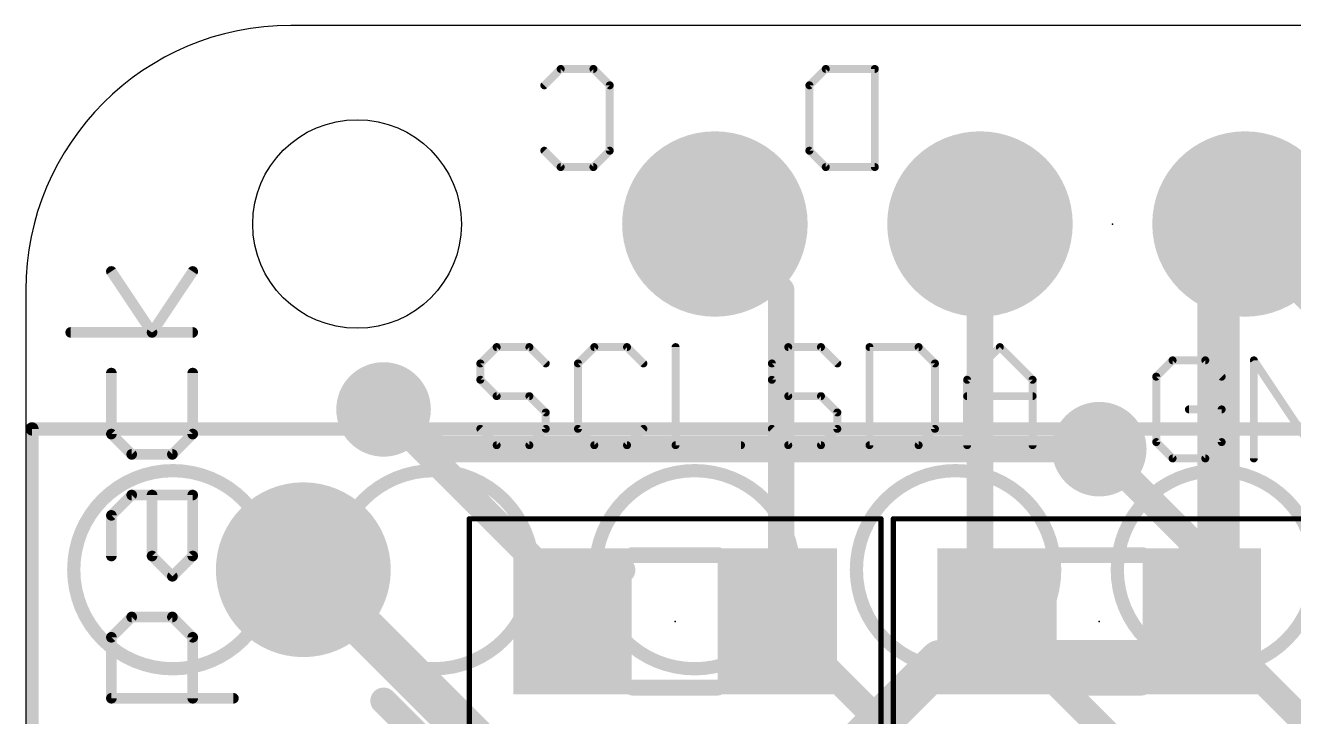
# Model space of a CAD drawing. Extents: x -10.2 to 10.2, y -14 to 14.
# Drawn here: x -10.16 to 1.99, y 7.34 to 13.97 of the extents above; entities that cross this region are included whole.
import ezdxf

# ---------------------------------------------------------------- set-up
doc = ezdxf.new("R2010")
doc.units = 0
for name, color, linetype in [('1', 12, 'CONTINUOUS'), ('16', 132, 'CONTINUOUS'), ('17', 110, 'CONTINUOUS'), ('18', 110, 'CONTINUOUS'), ('20', 53, 'CONTINUOUS'), ('21', 253, 'CONTINUOUS'), ('22', 253, 'CONTINUOUS'), ('23', 53, 'CONTINUOUS'), ('39', 12, 'CONTINUOUS'), ('51', 253, 'CONTINUOUS'), ('52', 253, 'CONTINUOUS')]:
    doc.layers.add(name, color=color, linetype=linetype)

# ---------------------------------------------------------------- blocks, each defined once
blk = doc.blocks.new('RECT')
blk.add_solid([(-0.5, -0.5), (0.5, -0.5), (-0.5, 0.5), (0.5, 0.5)])
blk = doc.blocks.new('ROUNDP')
at = {"const_width": 0.5}
blk.add_lwpolyline([(0, -0.25, 1), (0, 0.25, 1), (0, -0.25)], format="xyb", dxfattribs=at)
blk = doc.blocks.new('ROUNDV')
at = {"const_width": 0.5}
blk.add_lwpolyline([(0, -0.25, 1), (0, 0.25, 1), (0, -0.25)], format="xyb", dxfattribs=at)

msp = doc.modelspace()

# ---------------------------------------------------------------- linework, layer by layer
at = {"layer": '1'}
for points, const_width in [([(-2.921, 11.43), (-3.556, 12.065)], 0.254), ([(-1.016, 8.398), (-1.016, 12.065)], 0.254), ([(1.524, 12.065), (3.302, 10.287)], 0.4064), ([(-2.921, 8.271), (-2.921, 11.43)], 0.254), ([(-6.731, 10.287), (-5.191, 8.747)], 0.254), ([(0.127, 9.906), (1.016, 9.017)], 0.254), ([(1.016, 9.017), (1.016, 8.255)], 0.254), ([(-5.191, 8.747), (-4.445, 8.747)], 0.254), ([(-4.445, 8.747), (-4.937, 8.255)], 0.254), ([(-0.873, 8.255), (-1.016, 8.398)], 0.254), ([(-4.937, 8.255), (-4.953, 8.271)], 0.254), ([(-2.937, 8.255), (-2.921, 8.271)], 0.254), ([(-2.937, 8.255), (-1.286, 6.604)], 0.254), ([(0.27, 7.112), (-0.873, 8.255)], 0.254), ([(1.016, 8.255), (1.127, 8.255)], 0.254), ([(1.127, 8.255), (3.286, 6.096)], 0.254), ([(-5.461, 6.223), (-6.731, 7.493)], 0.254)]:
    msp.add_lwpolyline(points, dxfattribs=dict(at, const_width=const_width))
for points, const_width in [([(-3.5111, 12.1099, 1), (-3.6009, 12.0201)], 0.127), ([(-0.9525, 12.065, 1), (-1.0795, 12.065)], 0.127), ([(1.5958, 12.1368, 1), (1.4522, 11.9932)], 0.2032), ([(-2.8575, 11.43, 1), (-2.9845, 11.43)], 0.127), ([(-2.9659, 11.3851, 1), (-2.8761, 11.4749)], 0.127), ([(-6.6861, 10.3319, 1), (-6.7759, 10.2421)], 0.127), ([(0.1719, 9.9509, 1), (0.0821, 9.8611)], 0.127), ([(1.0795, 9.017, 1), (0.9525, 9.017)], 0.127), ([(0.9711, 8.9721, 1), (1.0609, 9.0619)], 0.127), ([(-5.191, 8.8105, 1), (-5.191, 8.6835)], 0.127), ([(-4.4001, 8.7021, 1), (-4.4899, 8.7919)], 0.127), ([(-4.445, 8.6835, 1), (-4.445, 8.8105)], 0.127), ([(-5.2359, 8.7021, 1), (-5.1461, 8.7919)], 0.127), ([(-0.9711, 8.4429, 1), (-1.0609, 8.3531)], 0.127), ([(-4.9081, 8.3159, 1), (-4.9979, 8.2261)], 0.127), ([(-2.8761, 8.2261, 1), (-2.9659, 8.3159)], 0.127), ([(-1.0795, 8.398, 1), (-0.9525, 8.398)], 0.127), ([(-4.9819, 8.2999, 1), (-4.8921, 8.2101)], 0.127), ([(-4.9819, 8.2101, 1), (-4.8921, 8.2999)], 0.127), ([(-2.8921, 8.2999, 1), (-2.9819, 8.2101)], 0.127), ([(-2.9819, 8.2999, 1), (-2.8921, 8.2101)], 0.127), ([(-2.9845, 8.271, 1), (-2.8575, 8.271)], 0.127), ([(-0.8281, 8.2999, 1), (-0.9179, 8.2101)], 0.127), ([(-0.9179, 8.2101, 1), (-0.8281, 8.2999)], 0.127), ([(1.016, 8.3185, 1), (1.016, 8.1915)], 0.127), ([(0.9525, 8.255, 1), (1.0795, 8.255)], 0.127), ([(1.1719, 8.2999, 1), (1.0821, 8.2101)], 0.127), ([(1.127, 8.1915, 1), (1.127, 8.3185)], 0.127), ([(-6.6861, 7.5379, 1), (-6.7759, 7.4481)], 0.127)]:
    msp.add_lwpolyline(points, format="xyb", dxfattribs=dict(at, const_width=const_width))
at = {"layer": '16'}
for points, const_width in [([(1.27, 11.811), (1.524, 12.065)], 0.4064), ([(1.27, 8.382), (1.27, 11.811)], 0.4064), ([(-6.604, 10.287), (-6.731, 10.287)], 0.254), ([(-6.223, 9.906), (-6.604, 10.287)], 0.254), ([(-6.223, 9.906), (0.127, 9.906)], 0.254), ([(-7.493, 8.763), (-7.5, 8.756)], 0.4064), ([(-7.5, 8.756), (-7.5, 8.75)], 0.4064), ([(-3.556, 4.826), (-7.493, 8.763)], 0.4064), ([(0.762, 7.874), (1.27, 8.382)], 0.4064), ([(-3.048, 6.223), (-1.397, 7.874)], 0.4064), ([(-1.397, 7.874), (0.762, 7.874)], 0.4064)]:
    msp.add_lwpolyline(points, dxfattribs=dict(at, const_width=const_width))
for points, const_width in [([(1.5958, 11.9932, 1), (1.4522, 12.1368)], 0.2032), ([(1.3716, 11.811, 1), (1.1684, 11.811)], 0.2032), ([(1.1982, 11.8828, 1), (1.3418, 11.7392)], 0.2032), ([(-6.731, 10.3505, 1), (-6.731, 10.2235)], 0.127), ([(-6.5591, 10.3319, 1), (-6.6489, 10.2421)], 0.127), ([(-6.604, 10.2235, 1), (-6.604, 10.3505)], 0.127), ([(-6.223, 9.9695, 1), (-6.223, 9.8425)], 0.127), ([(-6.2679, 9.8611, 1), (-6.1781, 9.9509)], 0.127), ([(0.127, 9.8425, 1), (0.127, 9.9695)], 0.127), ([(-7.3984, 8.756, 1), (-7.6016, 8.756)], 0.2032), ([(-7.5718, 8.8278, 1), (-7.4282, 8.6842)], 0.2032), ([(-7.4212, 8.8348, 1), (-7.5648, 8.6912)], 0.2032), ([(-7.4212, 8.6912, 1), (-7.5648, 8.8348)], 0.2032), ([(-7.6016, 8.75, 1), (-7.3984, 8.75)], 0.2032), ([(1.3418, 8.3102, 1), (1.1982, 8.4538)], 0.2032), ([(1.1684, 8.382, 1), (1.3716, 8.382)], 0.2032), ([(-1.397, 7.9756, 1), (-1.397, 7.7724)], 0.2032), ([(-1.3252, 7.8022, 1), (-1.4688, 7.9458)], 0.2032), ([(0.6902, 7.9458, 1), (0.8338, 7.8022)], 0.2032), ([(0.762, 7.7724, 1), (0.762, 7.9756)], 0.2032)]:
    msp.add_lwpolyline(points, format="xyb", dxfattribs=dict(at, const_width=const_width))
at = {"layer": '20'}
for p, q in [((7.62, 13.97), (-7.62, 13.97)), ((-10.16, 11.43), (-10.16, -11.43))]:
    msp.add_line(p, q, dxfattribs=at)
msp.add_circle((-6.985, 12.065), 1, dxfattribs=at)
msp.add_arc((-7.6199, 11.4299), 2.5401, 90.0023, 179.9977, dxfattribs=at)
at = {"layer": '21', "const_width": 0.1016}
for points in [[(-8.9496, 11.0254), (-9.3394, 11.6101)], [(-8.5598, 11.6101), (-8.9496, 11.0254)], [(-8.5598, 11.0254), (-9.7292, 11.0254)], [(-9.3394, 10.6356), (-9.3394, 10.0509)], [(-8.5598, 10.0509), (-8.5598, 10.6356)], [(-9.3394, 10.0509), (-9.1445, 9.856)], [(-8.7547, 9.856), (-8.5598, 10.0509)], [(-9.1445, 9.856), (-8.7547, 9.856)], [(-9.3394, 9.2713), (-9.1445, 9.4662)], [(-9.1445, 9.4662), (-8.5598, 9.4662)], [(-8.9496, 8.8815), (-8.9496, 9.4662)], [(-8.5598, 9.4662), (-8.5598, 8.8815)], [(-9.3394, 8.8815), (-9.3394, 9.2713)], [(-8.7547, 8.6866), (-8.9496, 8.8815)], [(-8.5598, 8.8815), (-8.7547, 8.6866)], [(-9.3394, 8.1019), (-9.1445, 8.2968)], [(-9.1445, 8.2968), (-8.7547, 8.2968)], [(-8.7547, 8.2968), (-8.5598, 8.1019)], [(-9.3394, 7.5173), (-9.3394, 8.1019)], [(-8.5598, 8.1019), (-8.5598, 7.5173)], [(-8.17, 7.5173), (-9.3394, 7.5173)]]:
    msp.add_lwpolyline(points, dxfattribs=at)
at = {"layer": '21', "const_width": 0.0508}
for points in [[(-9.3183, 11.6242, 1), (-9.3605, 11.596)], [(-8.5387, 11.596, 1), (-8.5809, 11.6242)], [(-9.7292, 11.0508, 1), (-9.7292, 11)], [(-8.9707, 11.0395, 1), (-8.9285, 11.0114)], [(-8.9707, 11.0114, 1), (-8.9285, 11.0395)], [(-8.5598, 11, 1), (-8.5598, 11.0508)], [(-9.314, 10.6356, 1), (-9.3648, 10.6356)], [(-8.5344, 10.6356, 1), (-8.5852, 10.6356)], [(-9.3214, 10.0689, 1), (-9.3574, 10.033)], [(-8.5418, 10.033, 1), (-8.5778, 10.0689)], [(-9.3648, 10.0509, 1), (-9.314, 10.0509)], [(-8.5852, 10.0509, 1), (-8.5344, 10.0509)], [(-9.1445, 9.8814, 1), (-9.1445, 9.8306)], [(-9.1625, 9.8381, 1), (-9.1265, 9.874)], [(-8.7727, 9.874, 1), (-8.7367, 9.8381)], [(-8.7547, 9.8306, 1), (-8.7547, 9.8814)], [(-9.1445, 9.4916, 1), (-9.1445, 9.4408)], [(-9.1265, 9.4483, 1), (-9.1625, 9.4842)], [(-8.9242, 9.4662, 1), (-8.975, 9.4662)], [(-8.5344, 9.4662, 1), (-8.5852, 9.4662)], [(-8.5598, 9.4408, 1), (-8.5598, 9.4916)], [(-9.314, 9.2713, 1), (-9.3648, 9.2713)], [(-9.3574, 9.2893, 1), (-9.3214, 9.2534)], [(-9.3648, 8.8815, 1), (-9.314, 8.8815)], [(-8.9316, 8.8995, 1), (-8.9676, 8.8636)], [(-8.975, 8.8815, 1), (-8.9242, 8.8815)], [(-8.5852, 8.8815, 1), (-8.5344, 8.8815)], [(-8.5418, 8.8636, 1), (-8.5778, 8.8995)], [(-8.7727, 8.7046, 1), (-8.7367, 8.6687)], [(-8.7727, 8.6687, 1), (-8.7367, 8.7046)], [(-9.1445, 8.3222, 1), (-9.1445, 8.2714)], [(-9.1265, 8.2789, 1), (-9.1625, 8.3148)], [(-8.7367, 8.3148, 1), (-8.7727, 8.2789)], [(-8.7547, 8.2714, 1), (-8.7547, 8.3222)], [(-9.314, 8.1019, 1), (-9.3648, 8.1019)], [(-9.3574, 8.1199, 1), (-9.3214, 8.084)], [(-8.5344, 8.1019, 1), (-8.5852, 8.1019)], [(-8.5778, 8.084, 1), (-8.5418, 8.1199)], [(-9.3394, 7.5427, 1), (-9.3394, 7.4919)], [(-9.3648, 7.5173, 1), (-9.314, 7.5173)], [(-8.5852, 7.5173, 1), (-8.5344, 7.5173)], [(-8.17, 7.4919, 1), (-8.17, 7.5427)]]:
    msp.add_lwpolyline(points, format="xyb", dxfattribs=at)
at = {"layer": '22', "const_width": 0.0635}
for points in [[(-10.0682, 10.1, 1), (-10.1318, 10.1)], [(-10.1, 10.1318, 1), (-10.1, 10.0682)]]:
    msp.add_lwpolyline(points, format="xyb", dxfattribs=at)
at = {"layer": '22', "const_width": 0.127}
for points in [[(-10.1, 10.1), (-10.1, -10.1)], [(10.1, 10.1), (-10.1, 10.1)]]:
    msp.add_lwpolyline(points, dxfattribs=at)
at = {"layer": '23'}
for p in [(0.254, 12.065), (-3.937, 8.255), (0.127, 8.255)]:
    msp.add_point(p, dxfattribs=at)
at = {"layer": '39', "const_width": 0.0508}
for points in [[(-5.91, 9.238), (-1.964, 9.238)], [(-5.91, 7.272), (-5.91, 9.238)], [(-1.964, 9.238), (-1.964, 7.272)], [(-1.846, 7.272), (-1.846, 9.238)], [(-1.846, 9.238), (2.1, 9.238)]]:
    msp.add_lwpolyline(points, dxfattribs=at)
at = {"layer": '39', "const_width": 0.0254}
for points in [[(-5.91, 9.2507, 1), (-5.91, 9.2253)], [(-5.8973, 9.238, 1), (-5.9227, 9.238)], [(-1.9513, 9.238, 1), (-1.9767, 9.238)], [(-1.964, 9.2253, 1), (-1.964, 9.2507)], [(-1.8333, 9.238, 1), (-1.8587, 9.238)], [(-1.846, 9.2507, 1), (-1.846, 9.2253)]]:
    msp.add_lwpolyline(points, format="xyb", dxfattribs=at)
at = {"layer": '51'}
for points, const_width in [([(-5.6471, 10.8847), (-5.8039, 10.7279)], 0.0762), ([(-5.3336, 10.8847), (-5.6471, 10.8847)], 0.0762), ([(-5.1768, 10.7279), (-5.3336, 10.8847)], 0.0762), ([(-4.7116, 10.8847), (-4.8684, 10.7279)], 0.0762), ([(-4.3981, 10.8847), (-4.7116, 10.8847)], 0.0762), ([(-4.2413, 10.7279), (-4.3981, 10.8847)], 0.0762), ([(-3.9329, 10.8847), (-3.9329, 9.9441)], 0.0762), ([(-2.8531, 10.8847), (-3.0099, 10.7279)], 0.0762), ([(-2.5396, 10.8847), (-2.8531, 10.8847)], 0.0762), ([(-2.3828, 10.7279), (-2.5396, 10.8847)], 0.0762), ([(-2.0744, 10.8847), (-2.0744, 9.9441)], 0.0762), ([(-1.6041, 10.8847), (-2.0744, 10.8847)], 0.0762), ([(-1.4473, 10.7279), (-1.6041, 10.8847)], 0.0762), ([(-1.1389, 10.5712), (-0.8253, 10.8847)], 0.0762), ([(-0.8253, 10.8847), (-0.5118, 10.5712)], 0.0762), ([(-5.8039, 10.7279), (-5.8039, 10.5712)], 0.0762), ([(-4.8684, 10.7279), (-4.8684, 10.1009)], 0.0762), ([(-3.0099, 10.7279), (-3.0099, 10.5712)], 0.0762), ([(-1.4473, 10.1009), (-1.4473, 10.7279)], 0.0762), ([(0.8299, 10.7577), (0.6731, 10.6009)], 0.0762), ([(1.1434, 10.7577), (0.8299, 10.7577)], 0.0762), ([(1.3002, 10.6009), (1.1434, 10.7577)], 0.0762), ([(1.6086, 9.8171), (1.6086, 10.7577)], 0.0762), ([(1.6086, 10.7577), (2.2357, 9.8171)], 0.0762), ([(-5.8039, 10.5712), (-5.6471, 10.4144)], 0.0762), ([(-3.0099, 10.5712), (-2.8531, 10.4144)], 0.0762), ([(-1.1389, 9.9441), (-1.1389, 10.5712)], 0.0762), ([(-0.5118, 10.5712), (-0.5118, 9.9441)], 0.0762), ([(0.6731, 10.6009), (0.6731, 9.9739)], 0.0762), ([(-5.6471, 10.4144), (-5.3336, 10.4144)], 0.0762), ([(-5.3336, 10.4144), (-5.1768, 10.2576)], 0.0762), ([(-2.8531, 10.4144), (-2.5396, 10.4144)], 0.0762), ([(-2.5396, 10.4144), (-2.3828, 10.2576)], 0.0762), ([(-1.1389, 10.4144), (-0.5118, 10.4144)], 0.0762), ([(-5.1768, 10.2576), (-5.1768, 10.1009)], 0.0762), ([(-2.3828, 10.2576), (-2.3828, 10.1009)], 0.0762), ([(1.3002, 10.2874), (0.9866, 10.2874)], 0.0762), ([(1.3002, 9.9739), (1.3002, 10.2874)], 0.0762), ([(-5.6471, 9.9441), (-5.8039, 10.1009)], 0.0762), ([(-5.1768, 10.1009), (-5.3336, 9.9441)], 0.0762), ([(-4.8684, 10.1009), (-4.7116, 9.9441)], 0.0762), ([(-4.3981, 9.9441), (-4.2413, 10.1009)], 0.0762), ([(-2.8531, 9.9441), (-3.0099, 10.1009)], 0.0762), ([(-2.3828, 10.1009), (-2.5396, 9.9441)], 0.0762), ([(-1.6041, 9.9441), (-1.4473, 10.1009)], 0.0762), ([(-5.3336, 9.9441), (-5.6471, 9.9441)], 0.0762), ([(-4.7116, 9.9441), (-4.3981, 9.9441)], 0.0762), ([(-3.9329, 9.9441), (-3.3058, 9.9441)], 0.0762), ([(-2.5396, 9.9441), (-2.8531, 9.9441)], 0.0762), ([(-2.0744, 9.9441), (-1.6041, 9.9441)], 0.0762), ([(0.6731, 9.9739), (0.8299, 9.8171)], 0.0762), ([(1.1434, 9.8171), (1.3002, 9.9739)], 0.0762), ([(0.8299, 9.8171), (1.1434, 9.8171)], 0.0762), ([(-4.347, 8.89), (-3.527, 8.89)], 0.1524), ([(0.537, 8.89), (-0.283, 8.89)], 0.1524), ([(-4.347, 7.62), (-3.527, 7.62)], 0.1524), ([(0.537, 7.62), (-0.283, 7.62)], 0.1524)]:
    msp.add_lwpolyline(points, dxfattribs=dict(at, const_width=const_width))
for points, const_width in [([(-5.6471, 10.9038, 1), (-5.6471, 10.8657)], 0.0381), ([(-5.6337, 10.8712, 1), (-5.6606, 10.8982)], 0.0381), ([(-5.3201, 10.8982, 1), (-5.3471, 10.8712)], 0.0381), ([(-5.3336, 10.8657, 1), (-5.3336, 10.9038)], 0.0381), ([(-4.7116, 10.9038, 1), (-4.7116, 10.8657)], 0.0381), ([(-4.6981, 10.8712, 1), (-4.7251, 10.8982)], 0.0381), ([(-4.3846, 10.8982, 1), (-4.4116, 10.8712)], 0.0381), ([(-4.3981, 10.8657, 1), (-4.3981, 10.9038)], 0.0381), ([(-3.9138, 10.8847, 1), (-3.9519, 10.8847)], 0.0381), ([(-2.8531, 10.9038, 1), (-2.8531, 10.8657)], 0.0381), ([(-2.8397, 10.8712, 1), (-2.8666, 10.8982)], 0.0381), ([(-2.5261, 10.8982, 1), (-2.5531, 10.8712)], 0.0381), ([(-2.5396, 10.8657, 1), (-2.5396, 10.9038)], 0.0381), ([(-2.0744, 10.9038, 1), (-2.0744, 10.8657)], 0.0381), ([(-2.0553, 10.8847, 1), (-2.0934, 10.8847)], 0.0381), ([(-1.5906, 10.8982, 1), (-1.6176, 10.8712)], 0.0381), ([(-1.6041, 10.8657, 1), (-1.6041, 10.9038)], 0.0381), ([(-0.8119, 10.8982, 1), (-0.8388, 10.8712)], 0.0381), ([(-0.8119, 10.8712, 1), (-0.8388, 10.8982)], 0.0381), ([(-5.7849, 10.7279, 1), (-5.823, 10.7279)], 0.0381), ([(-5.8174, 10.7414, 1), (-5.7904, 10.7145)], 0.0381), ([(-5.1903, 10.7145, 1), (-5.1634, 10.7414)], 0.0381), ([(-4.8493, 10.7279, 1), (-4.8874, 10.7279)], 0.0381), ([(-4.8819, 10.7414, 1), (-4.8549, 10.7145)], 0.0381), ([(-4.2548, 10.7145, 1), (-4.2278, 10.7414)], 0.0381), ([(-2.9909, 10.7279, 1), (-3.029, 10.7279)], 0.0381), ([(-3.0234, 10.7414, 1), (-2.9964, 10.7145)], 0.0381), ([(-2.3963, 10.7145, 1), (-2.3694, 10.7414)], 0.0381), ([(-1.4283, 10.7279, 1), (-1.4664, 10.7279)], 0.0381), ([(-1.4608, 10.7145, 1), (-1.4338, 10.7414)], 0.0381), ([(0.8299, 10.7768, 1), (0.8299, 10.7387)], 0.0381), ([(0.8433, 10.7442, 1), (0.8164, 10.7712)], 0.0381), ([(1.1569, 10.7712, 1), (1.1299, 10.7442)], 0.0381), ([(1.1434, 10.7387, 1), (1.1434, 10.7768)], 0.0381), ([(1.6277, 10.7577, 1), (1.5896, 10.7577)], 0.0381), ([(1.6245, 10.7683, 1), (1.5928, 10.7471)], 0.0381), ([(-5.823, 10.5712, 1), (-5.7849, 10.5712)], 0.0381), ([(-5.7904, 10.5846, 1), (-5.8174, 10.5577)], 0.0381), ([(-2.9964, 10.5846, 1), (-3.0234, 10.5577)], 0.0381), ([(-3.029, 10.5712, 1), (-2.9909, 10.5712)], 0.0381), ([(-1.1198, 10.5712, 1), (-1.1579, 10.5712)], 0.0381), ([(-1.1523, 10.5846, 1), (-1.1254, 10.5577)], 0.0381), ([(-0.4927, 10.5712, 1), (-0.5308, 10.5712)], 0.0381), ([(-0.5253, 10.5577, 1), (-0.4983, 10.5846)], 0.0381), ([(0.6596, 10.6144, 1), (0.6866, 10.5875)], 0.0381), ([(0.6922, 10.6009, 1), (0.6541, 10.6009)], 0.0381), ([(1.2867, 10.5875, 1), (1.3136, 10.6144)], 0.0381), ([(-5.6471, 10.4335, 1), (-5.6471, 10.3954)], 0.0381), ([(-5.3201, 10.4279, 1), (-5.3471, 10.4009)], 0.0381), ([(-5.3336, 10.3954, 1), (-5.3336, 10.4335)], 0.0381), ([(-2.8531, 10.4335, 1), (-2.8531, 10.3954)], 0.0381), ([(-2.5261, 10.4279, 1), (-2.5531, 10.4009)], 0.0381), ([(-2.5396, 10.3954, 1), (-2.5396, 10.4335)], 0.0381), ([(-1.1389, 10.4335, 1), (-1.1389, 10.3954)], 0.0381), ([(-0.5118, 10.3954, 1), (-0.5118, 10.4335)], 0.0381), ([(-5.6606, 10.4009, 1), (-5.6337, 10.4279)], 0.0381), ([(-2.8666, 10.4009, 1), (-2.8397, 10.4279)], 0.0381), ([(-5.1578, 10.2576, 1), (-5.1959, 10.2576)], 0.0381), ([(-5.1903, 10.2442, 1), (-5.1634, 10.2711)], 0.0381), ([(-2.3638, 10.2576, 1), (-2.4019, 10.2576)], 0.0381), ([(-2.3963, 10.2442, 1), (-2.3694, 10.2711)], 0.0381), ([(0.9866, 10.3064, 1), (0.9866, 10.2683)], 0.0381), ([(1.3192, 10.2874, 1), (1.2811, 10.2874)], 0.0381), ([(1.3002, 10.2683, 1), (1.3002, 10.3064)], 0.0381), ([(-5.7904, 10.1143, 1), (-5.8174, 10.0874)], 0.0381), ([(-5.1959, 10.1009, 1), (-5.1578, 10.1009)], 0.0381), ([(-5.1634, 10.0874, 1), (-5.1903, 10.1143)], 0.0381), ([(-4.8549, 10.1143, 1), (-4.8819, 10.0874)], 0.0381), ([(-4.8874, 10.1009, 1), (-4.8493, 10.1009)], 0.0381), ([(-4.2278, 10.0874, 1), (-4.2548, 10.1143)], 0.0381), ([(-2.9964, 10.1143, 1), (-3.0234, 10.0874)], 0.0381), ([(-2.4019, 10.1009, 1), (-2.3638, 10.1009)], 0.0381), ([(-2.3694, 10.0874, 1), (-2.3963, 10.1143)], 0.0381), ([(-1.4664, 10.1009, 1), (-1.4283, 10.1009)], 0.0381), ([(-1.4338, 10.0874, 1), (-1.4608, 10.1143)], 0.0381), ([(-5.6471, 9.9632, 1), (-5.6471, 9.9251)], 0.0381), ([(-5.6606, 9.9306, 1), (-5.6337, 9.9576)], 0.0381), ([(-5.3471, 9.9576, 1), (-5.3201, 9.9306)], 0.0381), ([(-5.3336, 9.9251, 1), (-5.3336, 9.9632)], 0.0381), ([(-4.7116, 9.9632, 1), (-4.7116, 9.9251)], 0.0381), ([(-4.7251, 9.9306, 1), (-4.6981, 9.9576)], 0.0381), ([(-4.4116, 9.9576, 1), (-4.3846, 9.9306)], 0.0381), ([(-4.3981, 9.9251, 1), (-4.3981, 9.9632)], 0.0381), ([(-3.9329, 9.9632, 1), (-3.9329, 9.9251)], 0.0381), ([(-3.3058, 9.9251, 1), (-3.3058, 9.9632)], 0.0381), ([(-2.8531, 9.9632, 1), (-2.8531, 9.9251)], 0.0381), ([(-2.8666, 9.9306, 1), (-2.8397, 9.9576)], 0.0381), ([(-2.5531, 9.9576, 1), (-2.5261, 9.9306)], 0.0381), ([(-2.5396, 9.9251, 1), (-2.5396, 9.9632)], 0.0381), ([(-2.0744, 9.9632, 1), (-2.0744, 9.9251)], 0.0381), ([(-1.6176, 9.9576, 1), (-1.5906, 9.9306)], 0.0381), ([(-1.6041, 9.9251, 1), (-1.6041, 9.9632)], 0.0381), ([(0.6866, 9.9873, 1), (0.6596, 9.9604)], 0.0381), ([(0.6541, 9.9739, 1), (0.6922, 9.9739)], 0.0381), ([(1.2811, 9.9739, 1), (1.3192, 9.9739)], 0.0381), ([(1.3136, 9.9604, 1), (1.2867, 9.9873)], 0.0381), ([(-3.9519, 9.9441, 1), (-3.9138, 9.9441)], 0.0381), ([(-2.0934, 9.9441, 1), (-2.0553, 9.9441)], 0.0381), ([(-1.1579, 9.9441, 1), (-1.1198, 9.9441)], 0.0381), ([(-0.5308, 9.9441, 1), (-0.4927, 9.9441)], 0.0381), ([(0.8299, 9.8361, 1), (0.8299, 9.798)], 0.0381), ([(0.8164, 9.8036, 1), (0.8433, 9.8306)], 0.0381), ([(1.1299, 9.8306, 1), (1.1569, 9.8036)], 0.0381), ([(1.1434, 9.798, 1), (1.1434, 9.8361)], 0.0381), ([(1.5896, 9.8171, 1), (1.6277, 9.8171)], 0.0381), ([(-4.347, 8.9281, 1), (-4.347, 8.8519)], 0.0762), ([(-3.527, 8.8519, 1), (-3.527, 8.9281)], 0.0762), ([(-0.283, 8.9281, 1), (-0.283, 8.8519)], 0.0762), ([(0.537, 8.8519, 1), (0.537, 8.9281)], 0.0762), ([(-4.347, 7.6581, 1), (-4.347, 7.5819)], 0.0762), ([(-3.527, 7.5819, 1), (-3.527, 7.6581)], 0.0762), ([(-0.283, 7.6581, 1), (-0.283, 7.5819)], 0.0762), ([(0.537, 7.5819, 1), (0.537, 7.6581)], 0.0762)]:
    msp.add_lwpolyline(points, format="xyb", dxfattribs=dict(at, const_width=const_width))
at = {"layer": '52'}
for points, const_width in [([(-5.1907, 13.3949), (-5.0339, 13.5517)], 0.0762), ([(-5.0339, 13.5517), (-4.7203, 13.5517)], 0.0762), ([(-4.7203, 13.5517), (-4.5636, 13.3949)], 0.0762), ([(-2.6507, 13.3949), (-2.4939, 13.5517)], 0.0762), ([(-2.4939, 13.5517), (-2.0236, 13.5517)], 0.0762), ([(-2.0236, 13.5517), (-2.0236, 12.6111)], 0.0762), ([(-4.5636, 13.3949), (-4.5636, 12.7679)], 0.0762), ([(-2.6507, 12.7679), (-2.6507, 13.3949)], 0.0762), ([(-5.0339, 12.6111), (-5.1907, 12.7679)], 0.0762), ([(-4.5636, 12.7679), (-4.7203, 12.6111)], 0.0762), ([(-2.4939, 12.6111), (-2.6507, 12.7679)], 0.0762), ([(-4.7203, 12.6111), (-5.0339, 12.6111)], 0.0762), ([(-2.0236, 12.6111), (-2.4939, 12.6111)], 0.0762), ([(-10.1, 10.1), (-10.1, -10.1)], 0.127), ([(10.1, 10.1), (-10.1, 10.1)], 0.127)]:
    msp.add_lwpolyline(points, dxfattribs=dict(at, const_width=const_width))
for points, const_width in [([(-5.0339, 13.5708, 1), (-5.0339, 13.5327)], 0.0381), ([(-5.0204, 13.5382, 1), (-5.0474, 13.5652)], 0.0381), ([(-4.7069, 13.5652, 1), (-4.7338, 13.5382)], 0.0381), ([(-4.7203, 13.5327, 1), (-4.7203, 13.5708)], 0.0381), ([(-2.4939, 13.5708, 1), (-2.4939, 13.5327)], 0.0381), ([(-2.4804, 13.5382, 1), (-2.5074, 13.5652)], 0.0381), ([(-2.0045, 13.5517, 1), (-2.0426, 13.5517)], 0.0381), ([(-2.0236, 13.5327, 1), (-2.0236, 13.5708)], 0.0381), ([(-5.2041, 13.4084, 1), (-5.1772, 13.3815)], 0.0381), ([(-4.5445, 13.3949, 1), (-4.5826, 13.3949)], 0.0381), ([(-4.5771, 13.3815, 1), (-4.5501, 13.4084)], 0.0381), ([(-2.6316, 13.3949, 1), (-2.6697, 13.3949)], 0.0381), ([(-2.6641, 13.4084, 1), (-2.6372, 13.3815)], 0.0381), ([(-5.1772, 12.7813, 1), (-5.2041, 12.7544)], 0.0381), ([(-4.5826, 12.7679, 1), (-4.5445, 12.7679)], 0.0381), ([(-4.5501, 12.7544, 1), (-4.5771, 12.7813)], 0.0381), ([(-2.6697, 12.7679, 1), (-2.6316, 12.7679)], 0.0381), ([(-2.6372, 12.7813, 1), (-2.6641, 12.7544)], 0.0381), ([(-5.0339, 12.6302, 1), (-5.0339, 12.5921)], 0.0381), ([(-5.0474, 12.5976, 1), (-5.0204, 12.6246)], 0.0381), ([(-4.7338, 12.6246, 1), (-4.7069, 12.5976)], 0.0381), ([(-4.7203, 12.5921, 1), (-4.7203, 12.6302)], 0.0381), ([(-2.4939, 12.6302, 1), (-2.4939, 12.5921)], 0.0381), ([(-2.5074, 12.5976, 1), (-2.4804, 12.6246)], 0.0381), ([(-2.0236, 12.5921, 1), (-2.0236, 12.6302)], 0.0381), ([(-2.0426, 12.6111, 1), (-2.0045, 12.6111)], 0.0381), ([(-10.0682, 10.1, 1), (-10.1318, 10.1)], 0.0635), ([(-10.1, 10.1318, 1), (-10.1, 10.0682)], 0.0635), ([(-8.75, 7.8, 1), (-8.75, 9.7, 1), (-8.75, 7.8)], 0.127), ([(-6.25, 7.8, 1), (-6.25, 9.7, 1), (-6.25, 7.8)], 0.127), ([(-3.75, 7.8, 1), (-3.75, 9.7, 1), (-3.75, 7.8)], 0.127), ([(-1.25, 7.8, 1), (-1.25, 9.7, 1), (-1.25, 7.8)], 0.127), ([(1.25, 7.8, 1), (1.25, 9.7, 1), (1.25, 7.8)], 0.127)]:
    msp.add_lwpolyline(points, format="xyb", dxfattribs=dict(at, const_width=const_width))

# ---------------------------------------------------------------- block references
at = {"layer": '1', "xscale": 1.1, "yscale": 1.4}
for p in [(-4.937, 8.255), (-2.937, 8.255)]:
    msp.add_blockref('RECT', p, dxfattribs=at)
at = {"layer": '1', "xscale": 1.1, "yscale": 1.4, "rotation": 180}
for p in [(-0.873, 8.255), (1.127, 8.255)]:
    msp.add_blockref('RECT', p, dxfattribs=at)
at = {"layer": '17'}
for p, xscale, yscale, rotation in [((-3.556, 12.065), 1.778, 1.778, 90), ((-3.556, 12.065), 1.778, 1.778, 90), ((-1.016, 12.065), 1.778, 1.778, 90), ((-1.016, 12.065), 1.778, 1.778, 90), ((1.524, 12.065), 1.778, 1.778, 90), ((1.524, 12.065), 1.778, 1.778, 90), ((-7.5, 8.75), 1.6764, 1.6764, 270), ((-7.5, 8.75), 1.6764, 1.6764, 270)]:
    msp.add_blockref('ROUNDP', p, dxfattribs=dict(at, xscale=xscale, yscale=yscale, rotation=rotation))
at = {"layer": '18', "xscale": 0.9064, "yscale": 0.9064}
for p in [(-6.731, 10.287), (-6.731, 10.287), (0.127, 9.906), (0.127, 9.906)]:
    msp.add_blockref('ROUNDV', p, dxfattribs=at)
at = {"layer": '21', "xscale": 0.65, "yscale": 1.4}
for p in [(-4.6788, 8.2565), (-3.2056, 8.2565)]:
    msp.add_blockref('RECT', p, dxfattribs=at)
at = {"layer": '21', "xscale": 0.65, "yscale": 1.4, "rotation": 180}
for p in [(-0.6044, 8.2535), (0.8688, 8.2535)]:
    msp.add_blockref('RECT', p, dxfattribs=at)
at = {"layer": '51', "xscale": 0.508, "yscale": 0.508}
for p in [(-3.556, 12.065), (-1.016, 12.065), (1.524, 12.065)]:
    msp.add_blockref('RECT', p, dxfattribs=at)

doc.saveas('drawing.dxf')
